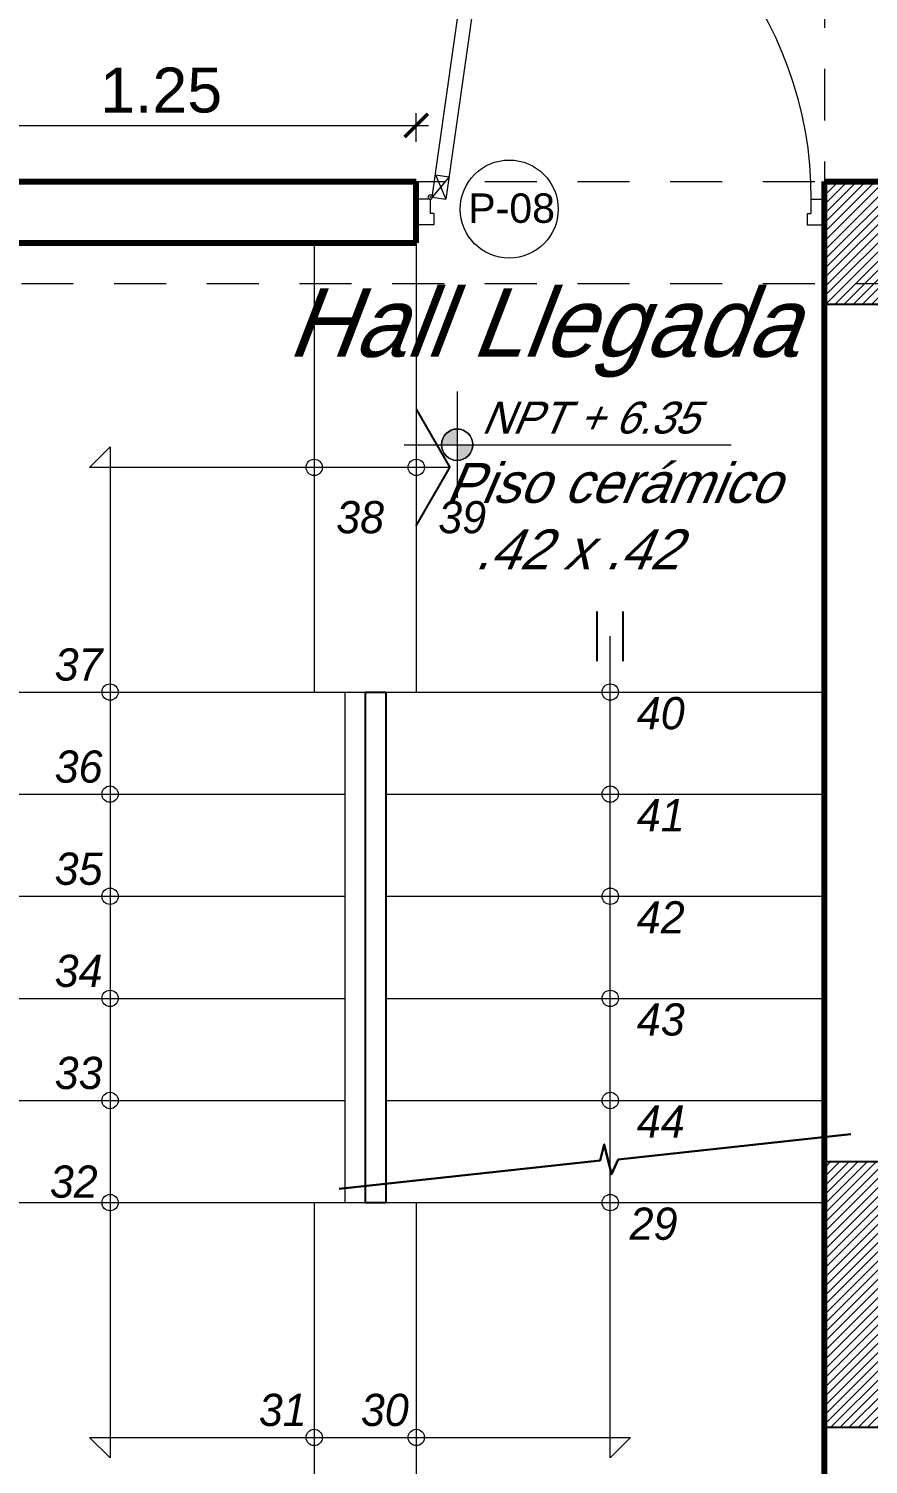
# Model space of a CAD drawing. Header units: millimetres. Extents: x 3779 to 7711, y 1445 to 3132.
# Drawn here: x 3908.403 to 3910.459, y 1481.469 to 1484.983 of the extents above; entities that cross this region are included whole.
import ezdxf

# ---------------------------------------------------------------- set-up
doc = ezdxf.new("R2010")
doc.units = ezdxf.units.MM
doc.header["$PDMODE"] = 3
doc.linetypes.add('HIDDEN', pattern=[9.525, 6.35, -3.175])
for name, color, linetype, lineweight in [('cotas', 7, 'Continuous', 5), ('PERSONA', 7, 'Continuous', 9), ('pluma 0.0', 33, 'Continuous', 0), ('pluma 0.5', 41, 'Continuous', 5), ('pluma 1', 1, 'Continuous', 9), ('pluma 2', 2, 'Continuous', 20), ('pluma 2.5', 30, 'Continuous', 25), ('pluma 3', 251, 'Continuous', 30), ('pluma 8', 98, 'Continuous', 80), ('proyecciones', 32, 'HIDDEN', 9), ('PUERTAS', 33, 'Continuous', 9), ('TEXTO', 7, 'Continuous', 9), ('TEXTURAS', 35, 'Continuous', 5)]:
    doc.layers.add(name, color=color, linetype=linetype, lineweight=lineweight)
doc.styles.add('nombreambiente', font='stylu.ttf', dxfattribs={"oblique": 20})
doc.styles.get("Standard").update_dxf_attribs({"font": 'arial.ttf'})
doc.styles.add('TIMES', font='arial.ttf', dxfattribs={"height": 0.11})
doc.dimstyles.new('julio', dxfattribs={"dimtxt": 0.11, "dimasz": 0.057, "dimexe": 0.03, "dimexo": 0.097, "dimgap": 0.0295, "dimtad": 1, "dimzin": 4, "dimdsep": 46, "dimtxsty": 'TIMES', "dimblk": 'ARCHTICK', "dimcen": 0, "dimdle": 0.03, "dimclrd": 256, "dimclre": 256, "dimclrt": 256, "dimadec": 0, "dimazin": 0, "dimtfac": 1, "dimtix": 1, "dimtmove": 2, "dimatfit": 2, "dimldrblk": 'ARCHTICK', "dimfxl": 1, "dimtolj": 1, "dimtzin": 0, "dimlwd": 5, "dimlwe": 5, "dimarcsym": 0})

# ---------------------------------------------------------------- blocks, each defined once
blk = doc.blocks.new('eqwqewr')
at = {"layer": 'PUERTAS'}
for p, q in [((0.1178, 0.7625, 4483.175), (0.0879, 0.7582, 4483.175)), ((0.235, -0.0663, 4483.175), (0.1178, 0.7625, 4483.175)), ((0.0879, 0.7582, 4483.175), (0.2051, -0.0706, 4483.175)), ((0.0942, 0.704, 4483.175), (0.0902, 0.693, 4483.175)), ((0.0955, 0.7042, 4483.175), (0.0942, 0.704, 4483.175)), ((0.1005, 0.6591, 4483.175), (0.0942, 0.704, 4483.175)), ((0.1248, 0.713, 4483.175), (0.0949, 0.7087, 4483.175)), ((0.1254, 0.7084, 4483.175), (0.1268, 0.7086, 4483.175)), ((0.1331, 0.6637, 4483.175), (0.1268, 0.7086, 4483.175)), ((0.1268, 0.7086, 4483.175), (0.1336, 0.6992, 4483.175)), ((0.1336, 0.6992, 4483.175), (0.137, 0.6996, 4483.175)), ((0.1371, 0.6747, 4483.175), (0.1336, 0.6992, 4483.175)), ((0.1374, 0.6969, 4483.175), (0.137, 0.6996, 4483.175)), ((0.1374, 0.6969, 4483.175), (0.1408, 0.6974, 4483.175)), ((0.1401, 0.6779, 4483.175), (0.1374, 0.6969, 4483.175)), ((0.1411, 0.6954, 4483.175), (0.1408, 0.6974, 4483.175)), ((0.1437, 0.7013, 4483.175), (0.1635, 0.7082, 4483.175)), ((0.1445, 0.6958, 4483.175), (0.1437, 0.7013, 4483.175)), ((0.1635, 0.7082, 4483.175), (0.1684, 0.6743, 4483.175)), ((0.0589, 0.6934, 4483.175), (0.0637, 0.6595, 4483.175)), ((0.0799, 0.6922, 4483.175), (0.0589, 0.6934, 4483.175)), ((0.0835, 0.6664, 4483.175), (0.0637, 0.6595, 4483.175)), ((0.0806, 0.6868, 4483.175), (0.0799, 0.6922, 4483.175)), ((0.084, 0.6873, 4483.175), (0.0806, 0.6868, 4483.175)), ((0.0828, 0.6718, 4483.175), (0.0806, 0.6868, 4483.175)), ((0.0862, 0.6723, 4483.175), (0.0828, 0.6718, 4483.175)), ((0.0828, 0.6718, 4483.175), (0.0835, 0.6664, 4483.175)), ((0.0871, 0.6898, 4483.175), (0.0837, 0.6893, 4483.175)), ((0.084, 0.6873, 4483.175), (0.0837, 0.6893, 4483.175)), ((0.0862, 0.6723, 4483.175), (0.084, 0.6873, 4483.175)), ((0.0862, 0.6723, 4483.175), (0.0864, 0.6703, 4483.175)), ((0.0898, 0.6708, 4483.175), (0.0864, 0.6703, 4483.175)), ((0.0902, 0.693, 4483.175), (0.0868, 0.6925, 4483.175)), ((0.0871, 0.6898, 4483.175), (0.0868, 0.6925, 4483.175)), ((0.0898, 0.6708, 4483.175), (0.0871, 0.6898, 4483.175)), ((0.0898, 0.6708, 4483.175), (0.0902, 0.6681, 4483.175)), ((0.0936, 0.6685, 4483.175), (0.0902, 0.693, 4483.175)), ((0.0936, 0.6685, 4483.175), (0.0902, 0.6681, 4483.175)), ((0.1005, 0.6591, 4483.175), (0.0936, 0.6685, 4483.175)), ((0.0987, 0.6817, 4483.175), (0.0987, 0.6817, 4483.175)), ((0.0987, 0.6817, 4483.175), (0.0987, 0.6817, 4483.175)), ((0.1331, 0.6637, 4483.175), (0.1371, 0.6747, 4483.175)), ((0.1371, 0.6747, 4483.175), (0.1405, 0.6752, 4483.175)), ((0.1401, 0.6779, 4483.175), (0.1435, 0.6784, 4483.175)), ((0.1401, 0.6779, 4483.175), (0.1405, 0.6752, 4483.175)), ((0.1411, 0.6954, 4483.175), (0.1445, 0.6958, 4483.175)), ((0.1432, 0.6804, 4483.175), (0.1411, 0.6954, 4483.175)), ((0.1432, 0.6804, 4483.175), (0.1466, 0.6809, 4483.175)), ((0.1432, 0.6804, 4483.175), (0.1435, 0.6784, 4483.175)), ((0.1466, 0.6809, 4483.175), (0.1445, 0.6958, 4483.175)), ((0.1466, 0.6809, 4483.175), (0.1474, 0.6755, 4483.175)), ((0.1474, 0.6755, 4483.175), (0.1684, 0.6743, 4483.175)), ((0.1019, 0.6593, 4483.175), (0.1005, 0.6591, 4483.175)), ((0.1318, 0.6635, 4483.175), (0.1331, 0.6637, 4483.175)), ((0.228, -0.0168, 4483.175), (0.1981, -0.021, 4483.175)), ((-0.5995, -0.0707, 4483.175), (-0.6297, -0.0707, 4483.175)), ((-0.6297, -0.0707, 4483.175), (-0.6297, -0.1273, 4483.175)), ((-0.5995, -0.0707, 4483.175), (-0.5995, -0.1019, 4483.175)), ((0.235, -0.0663, 4483.175), (0.2051, -0.0706, 4483.175)), ((0.2401, -0.0707, 4483.175), (0.2401, -0.1019, 4483.175)), ((0.2401, -0.0707, 4483.175), (0.2703, -0.0707, 4483.175)), ((0.2401, -0.0707, 4483.175), (0.2401, -0.1019, 4483.175)), ((0.2703, -0.0707, 4483.175), (0.2703, -0.1273, 4483.175)), ((-0.5909, -0.1019, 4483.175), (-0.5995, -0.1019, 4483.175)), ((-0.5909, -0.1019, 4483.175), (-0.5909, -0.1273, 4483.175)), ((0.2315, -0.1019, 4483.175), (0.2401, -0.1019, 4483.175)), ((0.2315, -0.1019, 4483.175), (0.2315, -0.1273, 4483.175)), ((-0.5909, -0.1273, 4483.175), (-0.6297, -0.1273, 4483.175)), ((0.2315, -0.1273, 4483.175), (0.2703, -0.1273, 4483.175))]:
    blk.add_line(p, q, dxfattribs=at)
for radius in [0.00461, 0.000461]:
    blk.add_circle((0.2397, -0.0661, 4483.175), radius, dxfattribs=at)
at = {"layer": 'TEXTURAS', "linetype": 'Continuous', "extrusion": (-4.60854e-07, -6.59516e-08, 1)}
for p, q in [((0.1178, 0.7625, 4483.175), (0.0949, 0.7087, 4483.175)), ((0.0879, 0.7582, 4483.175), (0.1248, 0.713, 4483.175)), ((0.1981, -0.021, 4483.175), (0.235, -0.0663, 4483.175)), ((0.228, -0.0168, 4483.175), (0.2051, -0.0706, 4483.175))]:
    blk.add_line(p, q, dxfattribs=at)
at = {"layer": 'TEXTURAS'}
blk.add_arc((0.2406, -0.0678, 4483.175), 0.8401, 100.4752, 180.1986, dxfattribs=at)
blk = doc.blocks.new('iiuyu')
at = {"layer": 'pluma 1', "ltscale": 0.3}
h = blk.add_hatch(color=256, dxfattribs=at)
h.paths.add_polyline_path([(1118.6362, 393.0279, 0.414214), (1118.5977, 392.9893), (1118.6362, 392.9893)])
h.paths.add_polyline_path([(1118.6747, 392.9893), (1118.6362, 392.9893), (1118.6362, 392.9508, 0.414214)])
for p, q in [((1118.6362, 393.1195), (1118.6362, 392.8592)), ((1118.506, 392.9893), (1119.307, 392.9893))]:
    blk.add_line(p, q, dxfattribs=at)
blk.add_circle((1118.6362, 392.9893), 0.0385, dxfattribs=at)
for start, end in [(0, 180), (180, 0)]:
    blk.add_arc((1118.6362, 392.9893), 0.0385, start, end, dxfattribs=at)
blk = doc.blocks.new('_ArchTick')
at = {"color": 0, "linetype": 'ByBlock', "lineweight": 40, "const_width": 0.15}
blk.add_lwpolyline([(-0.5, -0.5), (0.5, 0.5)], dxfattribs=at)
blk = doc.blocks.new('*D389')
at = {"layer": 'cotas', "lineweight": 5, "transparency": 16777216}
for p, q in [((3916.1024, 1481.8372), (3916.1024, 1480.3292)), ((3901.5524, 1480.8622), (3901.5524, 1480.3292)), ((3901.5224, 1480.3592), (3916.1324, 1480.3592))]:
    blk.add_line(p, q, dxfattribs=at)
at = {"layer": 'Defpoints', "color": 0, "transparency": 16777216}
for p in [(3916.1024, 1481.9342), (3901.5524, 1480.9592), (3916.1024, 1480.3592)]:
    blk.add_point(p, dxfattribs=at)
at = {"layer": 'cotas', "lineweight": 5, "transparency": 16777216, "xscale": 0.057, "yscale": 0.057, "zscale": 0.057, "rotation": 180}
blk.add_blockref('_ArchTick', (3901.5524, 1480.3592), dxfattribs=at)
at = {"layer": 'cotas', "lineweight": 5, "transparency": 16777216, "xscale": 0.057, "yscale": 0.057, "zscale": 0.057}
blk.add_blockref('_ArchTick', (3916.1024, 1480.3592), dxfattribs=at)
at = {"layer": 'cotas', "transparency": 16777216, "insert": (3908.8274, 1480.4449), "char_height": 0.11, "attachment_point": 5, "style": 'TIMES'}
blk.add_mtext('\\A1;14.55', dxfattribs=at)
blk = doc.blocks.new('*D347')
at = {"layer": 'cotas', "lineweight": 5, "transparency": 16777216}
for p, q in [((3908.1024, 1484.7062), (3908.1024, 1484.7766)), ((3909.3524, 1484.7062), (3909.3524, 1484.7766)), ((3908.0724, 1484.7466), (3909.3824, 1484.7466))]:
    blk.add_line(p, q, dxfattribs=at)
at = {"layer": 'Defpoints', "color": 0, "transparency": 16777216}
for p in [(3909.3524, 1484.7466), (3908.1024, 1484.6092), (3909.3524, 1484.6092)]:
    blk.add_point(p, dxfattribs=at)
at = {"layer": 'cotas', "lineweight": 5, "transparency": 16777216, "xscale": 0.057, "yscale": 0.057, "zscale": 0.057, "rotation": 180}
blk.add_blockref('_ArchTick', (3908.1024, 1484.7466), dxfattribs=at)
at = {"layer": 'cotas', "lineweight": 5, "transparency": 16777216, "xscale": 0.057, "yscale": 0.057, "zscale": 0.057}
blk.add_blockref('_ArchTick', (3909.3524, 1484.7466), dxfattribs=at)
at = {"layer": 'cotas', "transparency": 16777216, "insert": (3908.7274, 1484.8323), "char_height": 0.11, "attachment_point": 5, "style": 'TIMES'}
blk.add_mtext('\\A1;1.25', dxfattribs=at)

msp = doc.modelspace()

# ---------------------------------------------------------------- hatches: boundary and pattern name
at = {"layer": 'TEXTURAS'}
h = msp.add_hatch(dxfattribs=at)
h.set_pattern_fill('LINE', color=256, scale=0.005, angle=45)
h.set_pattern_definition([(45, (56.488948, -57.590765), (-0.01122532015, 0.01122532015), [])])
h.paths.add_polyline_path([(3910.6024, 1484.6092), (3910.3524, 1484.6092), (3910.3524, 1484.3092), (3910.6024, 1484.3092)])
h = msp.add_hatch(dxfattribs=at)
h.set_pattern_fill('LINE', color=256, scale=0.005, angle=45)
h.set_pattern_definition([(45, (47.688948, -57.590765), (-0.01122532015, 0.01122532015), [])])
h.paths.add_polyline_path([(3910.5024, 1482.2092), (3910.3524, 1482.2092), (3910.3524, 1481.5592), (3910.5024, 1481.5592)])

# ---------------------------------------------------------------- linework, layer by layer
at = {"layer": 'pluma 0.0'}
for p, q in [((3909.1024, 1484.4592), (3909.1024, 1483.3592)), ((3909.3524, 1484.4592), (3909.3524, 1483.3592)), ((3909.1024, 1482.1092), (3909.1024, 1481.0592)), ((3909.3524, 1482.1092), (3909.3524, 1481.0592))]:
    msp.add_line(p, q, dxfattribs=at)
at = {"layer": 'pluma 0.5'}
for p, q in [((3908.5524, 1483.9092), (3908.6024, 1483.9592)), ((3908.6024, 1483.9592), (3908.6024, 1481.4842)), ((3909.4349, 1483.9092), (3908.5524, 1483.9092)), ((3909.8274, 1481.4842), (3909.8274, 1483.4957)), ((3908.5524, 1481.5342), (3909.8774, 1481.5342)), ((3908.6024, 1481.4842), (3908.5524, 1481.5342)), ((3909.8274, 1481.4842), (3909.8774, 1481.5342))]:
    msp.add_line(p, q, dxfattribs=at)
for points in [[(3908.1024, 1483.3592), (3909.1774, 1483.3592)], [(3908.1024, 1483.1092), (3909.1774, 1483.1092)], [(3908.1024, 1482.8592), (3909.1774, 1482.8592)], [(3908.1024, 1482.6092), (3909.1774, 1482.6092)], [(3908.1024, 1482.3592), (3909.1774, 1482.3592)], [(3908.1024, 1482.1092), (3909.1774, 1482.1092)]]:
    msp.add_lwpolyline(points, dxfattribs=at)
at = {"layer": 'pluma 1'}
for points in [[(3909.2774, 1483.3592), (3910.3524, 1483.3592)], [(3909.3524, 1483.3592), (3910.3524, 1483.3592)], [(3909.2774, 1483.1092), (3910.3524, 1483.1092)], [(3909.3024, 1483.1092), (3910.3524, 1483.1092)], [(3909.2774, 1482.8592), (3910.3524, 1482.8592)], [(3909.2774, 1482.6092), (3910.3524, 1482.6092)], [(3909.2774, 1482.3592), (3910.3524, 1482.3592)], [(3909.2774, 1482.1092), (3910.3524, 1482.1092)]]:
    msp.add_lwpolyline(points, dxfattribs=at)
for centre, radius in [((3909.58, 1484.5416), 0.12), ((3909.1024, 1483.9092), 0.02), ((3909.3524, 1483.9092), 0.02), ((3908.6024, 1483.3592), 0.02), ((3909.8274, 1483.3592), 0.02), ((3908.6024, 1483.1092), 0.02), ((3909.8274, 1483.1092), 0.02), ((3908.6024, 1482.8592), 0.02), ((3909.8274, 1482.8592), 0.02), ((3908.6024, 1482.6092), 0.02), ((3909.8274, 1482.6092), 0.02), ((3908.6024, 1482.3592), 0.02), ((3909.8274, 1482.3592), 0.02), ((3908.6024, 1482.1092), 0.02), ((3909.8274, 1482.1092), 0.02), ((3909.1024, 1481.5342), 0.02), ((3909.3524, 1481.5342), 0.02)]:
    msp.add_circle(centre, radius, dxfattribs=at)
at = {"layer": 'pluma 2'}
for p, q in [((3909.1774, 1483.3592), (3909.1774, 1482.1092)), ((3909.1774, 1483.3592), (3909.2274, 1483.3592)), ((3909.1774, 1482.1092), (3909.2274, 1482.1092))]:
    msp.add_line(p, q, dxfattribs=at)
at = {"layer": 'pluma 2.5'}
for p, q in [((3909.3524, 1484.0521), (3909.4349, 1483.9092)), ((3909.3524, 1483.7664), (3909.4349, 1483.9092)), ((3909.7956, 1483.4348), (3909.7956, 1483.5565)), ((3909.8593, 1483.4348), (3909.8593, 1483.5565)), ((3909.2274, 1483.3592), (3909.2274, 1482.1092)), ((3909.2274, 1483.3592), (3909.2774, 1483.3592)), ((3909.2774, 1483.3592), (3909.2774, 1482.1092)), ((3909.2274, 1482.1092), (3909.2774, 1482.1092))]:
    msp.add_line(p, q, dxfattribs=at)
msp.add_lwpolyline([(3910.3524, 1484.3092), (3910.6024, 1484.3092), (3910.6024, 1484.6092), (3910.3524, 1484.6092)], close=True, dxfattribs=at)
msp.add_lwpolyline([(3910.3524, 1481.5592), (3910.5024, 1481.5592), (3910.5024, 1482.2092), (3910.3524, 1482.2092), (3910.3524, 1481.5592)], dxfattribs=at)
at = {"layer": 'pluma 3'}
msp.add_lwpolyline([(3909.1632, 1482.1431), (3909.8025, 1482.2122), (3909.8127, 1482.2517), (3909.8302, 1482.1788), (3909.847, 1482.2149), (3910.4165, 1482.2764)], dxfattribs=at)
at = {"layer": 'pluma 8'}
for p, q in [((3908.1024, 1484.6092), (3909.3524, 1484.6092)), ((3909.3524, 1484.4592), (3909.3524, 1484.6092)), ((3910.3524, 1480.9592), (3910.3524, 1484.6092)), ((3910.3524, 1484.6092), (3910.6024, 1484.6092)), ((3908.1024, 1484.4592), (3909.3524, 1484.4592))]:
    msp.add_line(p, q, dxfattribs=at)
at = {"layer": 'proyecciones', "linetype": 'HIDDEN', "ltscale": 0.02}
for p, q in [((3910.3524, 1487.6092), (3910.3524, 1481.9092)), ((3901.8024, 1484.6092), (3915.7024, 1484.6092)), ((3901.8024, 1484.3592), (3915.7024, 1484.3592))]:
    msp.add_line(p, q, dxfattribs=at)

# ---------------------------------------------------------------- block references
at = {"layer": 'pluma 1', "linetype": 'Continuous'}
msp.add_blockref('iiuyu', (2790.8163, 1090.9754), dxfattribs=at)
at = {"layer": 'PUERTAS', "xscale": -1.111111111111504, "yscale": 1.111111111111504, "zscale": 1.111111111111504}
msp.add_blockref('eqwqewr', (3909.6528, 1484.6443, -4981.3056), dxfattribs=at)

# ---------------------------------------------------------------- texts
at = {"layer": 'PERSONA', "linetype": 'Continuous', "insert": (3909.4797, 1484.5799), "char_height": 0.072, "width": 1.154549, "attachment_point": 1}
msp.add_mtext('P-08', dxfattribs=at)
at = {"layer": 'TEXTO', "attachment_point": 1, "style": 'nombreambiente'}
for s, insert, char_height, width in [('{\\Q21;Hall Llegada}', (3909.0346, 1484.3479), 0.168, 1.67738), ('{\\Q23;NPT + 6.35}', (3909.5108, 1484.0701), 0.078, 0.949042), ('{\\Q23; Piso cerámico    \\P   .42 x .42\\P   }', (3909.3857, 1483.9199), 0.0975, 1.795972)]:
    msp.add_mtext(s, dxfattribs=dict(at, insert=insert, char_height=char_height, width=width))
at = {"layer": 'TEXTO', "char_height": 0.078848, "attachment_point": 3}
for s, insert, width in [('{\\fStylus BT|b0|i1|c0|p34;\\C0;38}', (3909.2735, 1483.8268), 0.080432), ('{\\fStylus BT|b0|i1|c0|p34;\\C0;39}', (3909.5235, 1483.8268), 0.080432), ('{\\fStylus BT|b0|i1|c0|p34;\\C0;37}', (3908.584, 1483.4661), 0.080432), ('{\\fStylus BT|b0|i1|c0|p34;\\C0;40}', (3910.0098, 1483.347), 0.080432), ('{\\fStylus BT|b0|i1|c0|p34;\\C0;36}', (3908.584, 1483.2161), 0.080432), ('{\\fStylus BT|b0|i1|c0|p34;\\C0;41}', (3910.0098, 1483.097), 0.080432), ('{\\fStylus BT|b0|i1|c0|p34;\\C0;35}', (3908.584, 1482.9661), 0.080432), ('{\\fStylus BT|b0|i1|c0|p34;\\C0;42}', (3910.0098, 1482.847), 0.080432), ('{\\fStylus BT|b0|i1|c0|p34;\\C0;34}', (3908.584, 1482.7161), 0.127796), ('{\\fStylus BT|b0|i1|c0|p34;\\C0;43}', (3910.0098, 1482.597), 0.080432), ('{\\fStylus BT|b0|i1|c0|p34;\\C0;33}', (3908.584, 1482.4661), 0.135002), ('{\\fStylus BT|b0|i1|c0|p34;\\C0;44}', (3910.0098, 1482.347), 0.080432), ('{\\fStylus BT|b0|i1|c0|p34;\\C0;32}', (3908.5722, 1482.2), 0.080432), ('{\\fStylus BT|b0|i1|c0|p34;\\C0;29}', (3909.9921, 1482.097), 0.080432), ('{\\fStylus BT|b0|i1|c0|p34;\\C0;31}', (3909.084, 1481.6411), 0.080432), ('{\\fStylus BT|b0|i1|c0|p34;\\C0;30}', (3909.334, 1481.6411), 0.080432)]:
    msp.add_mtext(s, dxfattribs=dict(at, insert=insert, width=width))

# ---------------------------------------------------------------- dimensions: what is measured, and where the dimension line sits
at = {"layer": 'cotas'}
for base, p1, p2, picture, middle in [((3909.3524, 1484.7466), (3908.1024, 1484.6092), (3909.3524, 1484.6092), '*D347', (3908.7274, 1484.8323)), ((3916.1024, 1480.3592), (3901.5524, 1480.9592), (3916.1024, 1481.9342), '*D389', (3908.8274, 1480.4449))]:
    dim = msp.add_linear_dim(base=base, p1=p1, p2=p2, dimstyle='julio', dxfattribs=at)
    dim.commit()
    dim.dimension.update_dxf_attribs({"geometry": picture, "text_midpoint": middle})

doc.saveas('drawing.dxf')
